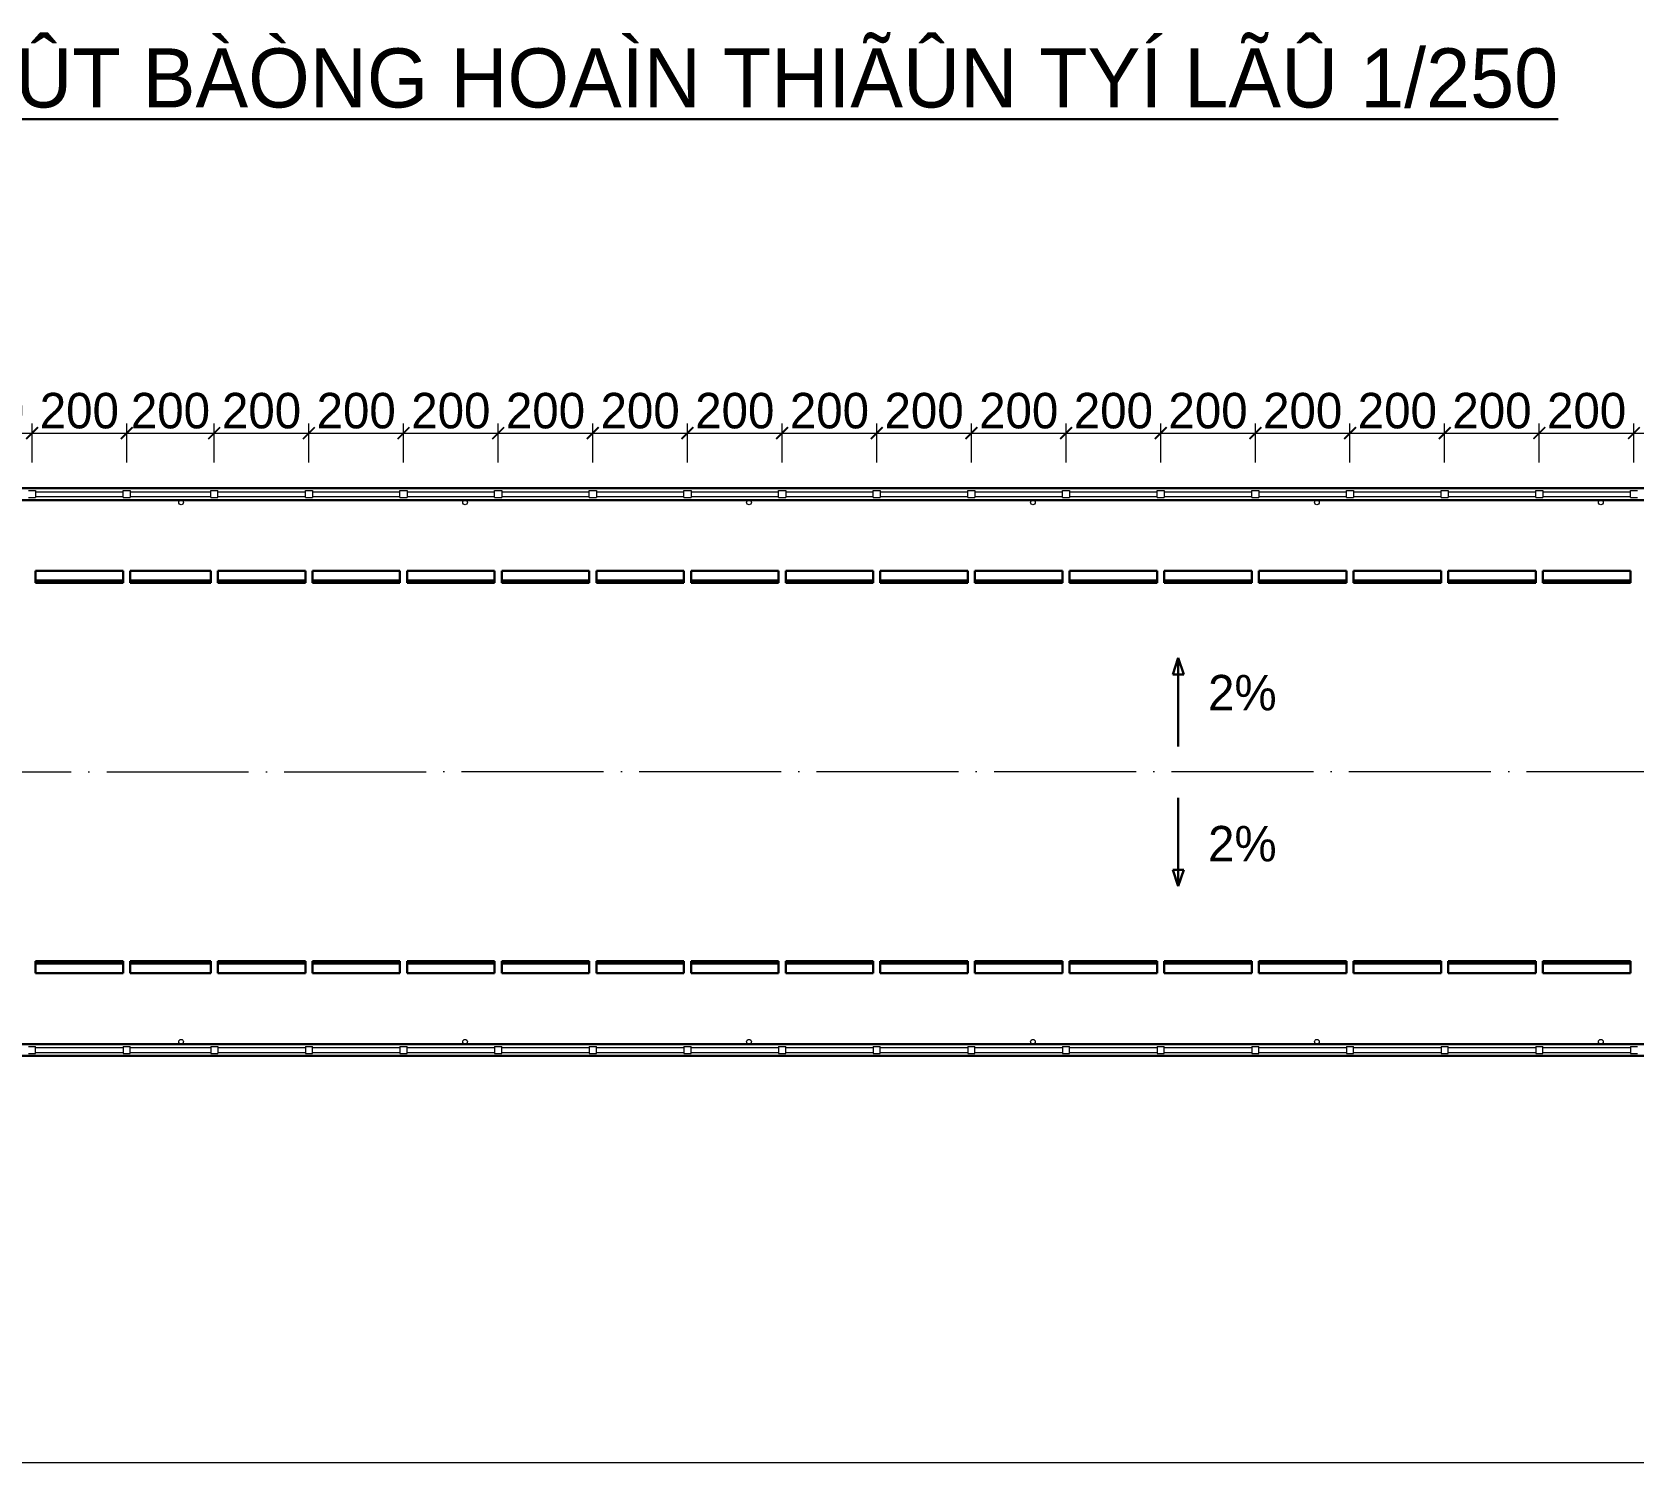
# Model space of a CAD drawing. Header units: millimetres. Extents: x -354608 to 492029, y -885357 to -234285.
# Drawn here: x -230094 to -196244, y -529428 to -498991 of the extents above; entities that cross this region are included whole.
import ezdxf

# ---------------------------------------------------------------- set-up
doc = ezdxf.new("R2010")
doc.units = ezdxf.units.MM
doc.header["$LTSCALE"] = 0.25
doc.header["$MEASUREMENT"] = 0
doc.header["$PDMODE"] = 34
doc.linetypes.add('ACAD_ISO04W100', pattern=[30, 24, -3, 0, -3])
doc.layers.get('0').update_dxf_attribs({"lineweight": 30})
for name, color, linetype, lineweight in [('!coban', 142, 'Continuous', 30), ('2', 253, 'Continuous', 15), ('duong 1', 1, 'Continuous', 30), ('duong 2', 2, 'Continuous', 13), ('duong 3', 3, 'Continuous', 30), ('duongtam', 3, 'ACAD_ISO04W100', 18), ('kichthuoc', 3, 'Continuous', 20)]:
    doc.layers.add(name, color=color, linetype=linetype, lineweight=lineweight)
doc.styles.add('K-THUOC', font='11_3664_VSWICONN.TTF')
doc.styles.get("Standard").update_dxf_attribs({"font": 'VNswitzerlandcondlight.TTF'})
doc.dimstyles.new('CHUAN TL 250', dxfattribs={"dimscale": 250, "dimtxt": 3, "dimasz": 1, "dimexe": 0.8, "dimexo": 0.5, "dimgap": 0.35, "dimtad": 1, "dimdec": 0, "dimlfac": 0.1, "dimzin": 0, "dimdsep": 46, "dimtxsty": 'K-THUOC', "dimblk": 'ARCHTICK', "dimcen": 1, "dimdle": 0.8, "dimclrd": 7, "dimclre": 7, "dimclrt": 256, "dimadec": 0, "dimazin": 0, "dimtfac": 1, "dimtdec": 0, "dimtmove": 0, "dimatfit": 3, "dimfxl": 0, "dimfrac": 2, "dimtolj": 1, "dimtzin": 0, "dimlwd": 15, "dimlwe": 15, "dimarcsym": 0})

# ---------------------------------------------------------------- blocks, each defined once
blk = doc.blocks.new('_ArchTick')
at = {"color": 0, "linetype": 'ByBlock', "const_width": 0.15}
blk.add_lwpolyline([(-0.5, -0.5), (0.5, 0.5)], dxfattribs=at)
blk = doc.blocks.new('*D102')
at = {"layer": '2', "color": 7, "lineweight": 15}
for p, q in [((-232094, -508089), (-232094, -507269)), ((-230094, -508089), (-230094, -507269)), ((-232294, -507469), (-229894, -507469))]:
    blk.add_line(p, q, dxfattribs=at)
at = {"layer": 'Defpoints', "color": 0}
for p in [(-230094, -507469), (-232094, -508214), (-230094, -508214)]:
    blk.add_point(p, dxfattribs=at)
at = {"layer": '2', "color": 7, "lineweight": 15, "xscale": 250, "yscale": 250, "zscale": 250, "rotation": 180}
blk.add_blockref('_ArchTick', (-232094, -507469), dxfattribs=at)
at = {"layer": '2', "color": 7, "lineweight": 15, "xscale": 250, "yscale": 250, "zscale": 250}
blk.add_blockref('_ArchTick', (-230094, -507469), dxfattribs=at)
at = {"layer": '2', "insert": (-231094, -506999), "char_height": 750, "attachment_point": 5, "style": 'K-THUOC'}
blk.add_mtext('\\A1;200', dxfattribs=at)
blk = doc.blocks.new('*D103')
at = {"layer": '2', "color": 7, "lineweight": 15}
for p, q in [((-230094, -508089), (-230094, -507269)), ((-228094, -508089), (-228094, -507269)), ((-230294, -507469), (-227894, -507469))]:
    blk.add_line(p, q, dxfattribs=at)
at = {"layer": 'Defpoints', "color": 0}
for p in [(-228094, -507469), (-230094, -508214), (-228094, -508214)]:
    blk.add_point(p, dxfattribs=at)
at = {"layer": '2', "color": 7, "lineweight": 15, "xscale": 250, "yscale": 250, "zscale": 250, "rotation": 180}
blk.add_blockref('_ArchTick', (-230094, -507469), dxfattribs=at)
at = {"layer": '2', "color": 7, "lineweight": 15, "xscale": 250, "yscale": 250, "zscale": 250}
blk.add_blockref('_ArchTick', (-228094, -507469), dxfattribs=at)
at = {"layer": '2', "insert": (-229094, -506999), "char_height": 750, "attachment_point": 5, "style": 'K-THUOC'}
blk.add_mtext('\\A1;200', dxfattribs=at)
blk = doc.blocks.new('*D104')
at = {"layer": '2', "color": 7, "lineweight": 15}
for p, q in [((-228094, -508089), (-228094, -507269)), ((-226244, -508089), (-226244, -507269)), ((-228294, -507469), (-226044, -507469))]:
    blk.add_line(p, q, dxfattribs=at)
at = {"layer": 'Defpoints', "color": 0}
for p in [(-226244, -507469), (-228094, -508214), (-226244, -508214)]:
    blk.add_point(p, dxfattribs=at)
at = {"layer": '2', "color": 7, "lineweight": 15, "xscale": 250, "yscale": 250, "zscale": 250, "rotation": 180}
blk.add_blockref('_ArchTick', (-228094, -507469), dxfattribs=at)
at = {"layer": '2', "color": 7, "lineweight": 15, "xscale": 250, "yscale": 250, "zscale": 250}
blk.add_blockref('_ArchTick', (-226244, -507469), dxfattribs=at)
at = {"layer": '2', "insert": (-227169, -506999), "char_height": 750, "attachment_point": 5, "style": 'K-THUOC'}
blk.add_mtext('\\A1;200', dxfattribs=at)
blk = doc.blocks.new('*D105')
at = {"layer": '2', "color": 7, "lineweight": 15}
for p, q in [((-226244, -508089), (-226244, -507269)), ((-224244, -508089), (-224244, -507269)), ((-226444, -507469), (-224044, -507469))]:
    blk.add_line(p, q, dxfattribs=at)
at = {"layer": 'Defpoints', "color": 0}
for p in [(-224244, -507469), (-226244, -508214), (-224244, -508214)]:
    blk.add_point(p, dxfattribs=at)
at = {"layer": '2', "color": 7, "lineweight": 15, "xscale": 250, "yscale": 250, "zscale": 250, "rotation": 180}
blk.add_blockref('_ArchTick', (-226244, -507469), dxfattribs=at)
at = {"layer": '2', "color": 7, "lineweight": 15, "xscale": 250, "yscale": 250, "zscale": 250}
blk.add_blockref('_ArchTick', (-224244, -507469), dxfattribs=at)
at = {"layer": '2', "insert": (-225244, -506999), "char_height": 750, "attachment_point": 5, "style": 'K-THUOC'}
blk.add_mtext('\\A1;200', dxfattribs=at)
blk = doc.blocks.new('*D106')
at = {"layer": '2', "color": 7, "lineweight": 15}
for p, q in [((-224244, -508089), (-224244, -507269)), ((-222244, -508089), (-222244, -507269)), ((-224444, -507469), (-222044, -507469))]:
    blk.add_line(p, q, dxfattribs=at)
at = {"layer": 'Defpoints', "color": 0}
for p in [(-222244, -507469), (-224244, -508214), (-222244, -508214)]:
    blk.add_point(p, dxfattribs=at)
at = {"layer": '2', "color": 7, "lineweight": 15, "xscale": 250, "yscale": 250, "zscale": 250, "rotation": 180}
blk.add_blockref('_ArchTick', (-224244, -507469), dxfattribs=at)
at = {"layer": '2', "color": 7, "lineweight": 15, "xscale": 250, "yscale": 250, "zscale": 250}
blk.add_blockref('_ArchTick', (-222244, -507469), dxfattribs=at)
at = {"layer": '2', "insert": (-223244, -506999), "char_height": 750, "attachment_point": 5, "style": 'K-THUOC'}
blk.add_mtext('\\A1;200', dxfattribs=at)
blk = doc.blocks.new('*D107')
at = {"layer": '2', "color": 7, "lineweight": 15}
for p, q in [((-222244, -508089), (-222244, -507269)), ((-220244, -508089), (-220244, -507269)), ((-222444, -507469), (-220044, -507469))]:
    blk.add_line(p, q, dxfattribs=at)
at = {"layer": 'Defpoints', "color": 0}
for p in [(-220244, -507469), (-222244, -508214), (-220244, -508214)]:
    blk.add_point(p, dxfattribs=at)
at = {"layer": '2', "color": 7, "lineweight": 15, "xscale": 250, "yscale": 250, "zscale": 250, "rotation": 180}
blk.add_blockref('_ArchTick', (-222244, -507469), dxfattribs=at)
at = {"layer": '2', "color": 7, "lineweight": 15, "xscale": 250, "yscale": 250, "zscale": 250}
blk.add_blockref('_ArchTick', (-220244, -507469), dxfattribs=at)
at = {"layer": '2', "insert": (-221244, -506999), "char_height": 750, "attachment_point": 5, "style": 'K-THUOC'}
blk.add_mtext('\\A1;200', dxfattribs=at)
blk = doc.blocks.new('*D108')
at = {"layer": '2', "color": 7, "lineweight": 15}
for p, q in [((-220244, -508089), (-220244, -507269)), ((-218244, -508089), (-218244, -507269)), ((-220444, -507469), (-218044, -507469))]:
    blk.add_line(p, q, dxfattribs=at)
at = {"layer": 'Defpoints', "color": 0}
for p in [(-218244, -507469), (-220244, -508214), (-218244, -508214)]:
    blk.add_point(p, dxfattribs=at)
at = {"layer": '2', "color": 7, "lineweight": 15, "xscale": 250, "yscale": 250, "zscale": 250, "rotation": 180}
blk.add_blockref('_ArchTick', (-220244, -507469), dxfattribs=at)
at = {"layer": '2', "color": 7, "lineweight": 15, "xscale": 250, "yscale": 250, "zscale": 250}
blk.add_blockref('_ArchTick', (-218244, -507469), dxfattribs=at)
at = {"layer": '2', "insert": (-219244, -506999), "char_height": 750, "attachment_point": 5, "style": 'K-THUOC'}
blk.add_mtext('\\A1;200', dxfattribs=at)
blk = doc.blocks.new('*D109')
at = {"layer": '2', "color": 7, "lineweight": 15}
for p, q in [((-218244, -508089), (-218244, -507269)), ((-216244, -508089), (-216244, -507269)), ((-218444, -507469), (-216044, -507469))]:
    blk.add_line(p, q, dxfattribs=at)
at = {"layer": 'Defpoints', "color": 0}
for p in [(-216244, -507469), (-218244, -508214), (-216244, -508214)]:
    blk.add_point(p, dxfattribs=at)
at = {"layer": '2', "color": 7, "lineweight": 15, "xscale": 250, "yscale": 250, "zscale": 250, "rotation": 180}
blk.add_blockref('_ArchTick', (-218244, -507469), dxfattribs=at)
at = {"layer": '2', "color": 7, "lineweight": 15, "xscale": 250, "yscale": 250, "zscale": 250}
blk.add_blockref('_ArchTick', (-216244, -507469), dxfattribs=at)
at = {"layer": '2', "insert": (-217244, -506999), "char_height": 750, "attachment_point": 5, "style": 'K-THUOC'}
blk.add_mtext('\\A1;200', dxfattribs=at)
blk = doc.blocks.new('*D110')
at = {"layer": '2', "color": 7, "lineweight": 15}
for p, q in [((-216244, -508089), (-216244, -507269)), ((-214244, -508089), (-214244, -507269)), ((-216444, -507469), (-214044, -507469))]:
    blk.add_line(p, q, dxfattribs=at)
at = {"layer": 'Defpoints', "color": 0}
for p in [(-214244, -507469), (-216244, -508214), (-214244, -508214)]:
    blk.add_point(p, dxfattribs=at)
at = {"layer": '2', "color": 7, "lineweight": 15, "xscale": 250, "yscale": 250, "zscale": 250, "rotation": 180}
blk.add_blockref('_ArchTick', (-216244, -507469), dxfattribs=at)
at = {"layer": '2', "color": 7, "lineweight": 15, "xscale": 250, "yscale": 250, "zscale": 250}
blk.add_blockref('_ArchTick', (-214244, -507469), dxfattribs=at)
at = {"layer": '2', "insert": (-215244, -506999), "char_height": 750, "attachment_point": 5, "style": 'K-THUOC'}
blk.add_mtext('\\A1;200', dxfattribs=at)
blk = doc.blocks.new('*D111')
at = {"layer": '2', "color": 7, "lineweight": 15}
for p, q in [((-214244, -508089), (-214244, -507269)), ((-212244, -508089), (-212244, -507269)), ((-214444, -507469), (-212044, -507469))]:
    blk.add_line(p, q, dxfattribs=at)
at = {"layer": 'Defpoints', "color": 0}
for p in [(-212244, -507469), (-214244, -508214), (-212244, -508214)]:
    blk.add_point(p, dxfattribs=at)
at = {"layer": '2', "color": 7, "lineweight": 15, "xscale": 250, "yscale": 250, "zscale": 250, "rotation": 180}
blk.add_blockref('_ArchTick', (-214244, -507469), dxfattribs=at)
at = {"layer": '2', "color": 7, "lineweight": 15, "xscale": 250, "yscale": 250, "zscale": 250}
blk.add_blockref('_ArchTick', (-212244, -507469), dxfattribs=at)
at = {"layer": '2', "insert": (-213244, -506999), "char_height": 750, "attachment_point": 5, "style": 'K-THUOC'}
blk.add_mtext('\\A1;200', dxfattribs=at)
blk = doc.blocks.new('*D112')
at = {"layer": '2', "color": 7, "lineweight": 15}
for p, q in [((-212244, -508089), (-212244, -507269)), ((-210244, -508089), (-210244, -507269)), ((-212444, -507469), (-210044, -507469))]:
    blk.add_line(p, q, dxfattribs=at)
at = {"layer": 'Defpoints', "color": 0}
for p in [(-210244, -507469), (-212244, -508214), (-210244, -508214)]:
    blk.add_point(p, dxfattribs=at)
at = {"layer": '2', "color": 7, "lineweight": 15, "xscale": 250, "yscale": 250, "zscale": 250, "rotation": 180}
blk.add_blockref('_ArchTick', (-212244, -507469), dxfattribs=at)
at = {"layer": '2', "color": 7, "lineweight": 15, "xscale": 250, "yscale": 250, "zscale": 250}
blk.add_blockref('_ArchTick', (-210244, -507469), dxfattribs=at)
at = {"layer": '2', "insert": (-211244, -506999), "char_height": 750, "attachment_point": 5, "style": 'K-THUOC'}
blk.add_mtext('\\A1;200', dxfattribs=at)
blk = doc.blocks.new('*D113')
at = {"layer": '2', "color": 7, "lineweight": 15}
for p, q in [((-210244, -508089), (-210244, -507269)), ((-208244, -508089), (-208244, -507269)), ((-210444, -507469), (-208044, -507469))]:
    blk.add_line(p, q, dxfattribs=at)
at = {"layer": 'Defpoints', "color": 0}
for p in [(-208244, -507469), (-210244, -508214), (-208244, -508214)]:
    blk.add_point(p, dxfattribs=at)
at = {"layer": '2', "color": 7, "lineweight": 15, "xscale": 250, "yscale": 250, "zscale": 250, "rotation": 180}
blk.add_blockref('_ArchTick', (-210244, -507469), dxfattribs=at)
at = {"layer": '2', "color": 7, "lineweight": 15, "xscale": 250, "yscale": 250, "zscale": 250}
blk.add_blockref('_ArchTick', (-208244, -507469), dxfattribs=at)
at = {"layer": '2', "insert": (-209244, -506999), "char_height": 750, "attachment_point": 5, "style": 'K-THUOC'}
blk.add_mtext('\\A1;200', dxfattribs=at)
blk = doc.blocks.new('*D114')
at = {"layer": '2', "color": 7, "lineweight": 15}
for p, q in [((-208244, -508089), (-208244, -507269)), ((-206244, -508089), (-206244, -507269)), ((-208444, -507469), (-206044, -507469))]:
    blk.add_line(p, q, dxfattribs=at)
at = {"layer": 'Defpoints', "color": 0}
for p in [(-206244, -507469), (-208244, -508214), (-206244, -508214)]:
    blk.add_point(p, dxfattribs=at)
at = {"layer": '2', "color": 7, "lineweight": 15, "xscale": 250, "yscale": 250, "zscale": 250, "rotation": 180}
blk.add_blockref('_ArchTick', (-208244, -507469), dxfattribs=at)
at = {"layer": '2', "color": 7, "lineweight": 15, "xscale": 250, "yscale": 250, "zscale": 250}
blk.add_blockref('_ArchTick', (-206244, -507469), dxfattribs=at)
at = {"layer": '2', "insert": (-207244, -506999), "char_height": 750, "attachment_point": 5, "style": 'K-THUOC'}
blk.add_mtext('\\A1;200', dxfattribs=at)
blk = doc.blocks.new('*D115')
at = {"layer": '2', "color": 7, "lineweight": 15}
for p, q in [((-206244, -508089), (-206244, -507269)), ((-204244, -508089), (-204244, -507269)), ((-206444, -507469), (-204044, -507469))]:
    blk.add_line(p, q, dxfattribs=at)
at = {"layer": 'Defpoints', "color": 0}
for p in [(-204244, -507469), (-206244, -508214), (-204244, -508214)]:
    blk.add_point(p, dxfattribs=at)
at = {"layer": '2', "color": 7, "lineweight": 15, "xscale": 250, "yscale": 250, "zscale": 250, "rotation": 180}
blk.add_blockref('_ArchTick', (-206244, -507469), dxfattribs=at)
at = {"layer": '2', "color": 7, "lineweight": 15, "xscale": 250, "yscale": 250, "zscale": 250}
blk.add_blockref('_ArchTick', (-204244, -507469), dxfattribs=at)
at = {"layer": '2', "insert": (-205244, -506999), "char_height": 750, "attachment_point": 5, "style": 'K-THUOC'}
blk.add_mtext('\\A1;200', dxfattribs=at)
blk = doc.blocks.new('*D116')
at = {"layer": '2', "color": 7, "lineweight": 15}
for p, q in [((-204244, -508089), (-204244, -507269)), ((-202244, -508089), (-202244, -507269)), ((-204444, -507469), (-202044, -507469))]:
    blk.add_line(p, q, dxfattribs=at)
at = {"layer": 'Defpoints', "color": 0}
for p in [(-202244, -507469), (-204244, -508214), (-202244, -508214)]:
    blk.add_point(p, dxfattribs=at)
at = {"layer": '2', "color": 7, "lineweight": 15, "xscale": 250, "yscale": 250, "zscale": 250, "rotation": 180}
blk.add_blockref('_ArchTick', (-204244, -507469), dxfattribs=at)
at = {"layer": '2', "color": 7, "lineweight": 15, "xscale": 250, "yscale": 250, "zscale": 250}
blk.add_blockref('_ArchTick', (-202244, -507469), dxfattribs=at)
at = {"layer": '2', "insert": (-203244, -506999), "char_height": 750, "attachment_point": 5, "style": 'K-THUOC'}
blk.add_mtext('\\A1;200', dxfattribs=at)
blk = doc.blocks.new('*D117')
at = {"layer": '2', "color": 7, "lineweight": 15}
for p, q in [((-202244, -508089), (-202244, -507269)), ((-200244, -508089), (-200244, -507269)), ((-202444, -507469), (-200044, -507469))]:
    blk.add_line(p, q, dxfattribs=at)
at = {"layer": 'Defpoints', "color": 0}
for p in [(-200244, -507469), (-202244, -508214), (-200244, -508214)]:
    blk.add_point(p, dxfattribs=at)
at = {"layer": '2', "color": 7, "lineweight": 15, "xscale": 250, "yscale": 250, "zscale": 250, "rotation": 180}
blk.add_blockref('_ArchTick', (-202244, -507469), dxfattribs=at)
at = {"layer": '2', "color": 7, "lineweight": 15, "xscale": 250, "yscale": 250, "zscale": 250}
blk.add_blockref('_ArchTick', (-200244, -507469), dxfattribs=at)
at = {"layer": '2', "insert": (-201244, -506999), "char_height": 750, "attachment_point": 5, "style": 'K-THUOC'}
blk.add_mtext('\\A1;200', dxfattribs=at)
blk = doc.blocks.new('*D118')
at = {"layer": '2', "color": 7, "lineweight": 15}
for p, q in [((-200244, -508089), (-200244, -507269)), ((-198244, -508089), (-198244, -507269)), ((-200444, -507469), (-198044, -507469))]:
    blk.add_line(p, q, dxfattribs=at)
at = {"layer": 'Defpoints', "color": 0}
for p in [(-198244, -507469), (-200244, -508214), (-198244, -508214)]:
    blk.add_point(p, dxfattribs=at)
at = {"layer": '2', "color": 7, "lineweight": 15, "xscale": 250, "yscale": 250, "zscale": 250, "rotation": 180}
blk.add_blockref('_ArchTick', (-200244, -507469), dxfattribs=at)
at = {"layer": '2', "color": 7, "lineweight": 15, "xscale": 250, "yscale": 250, "zscale": 250}
blk.add_blockref('_ArchTick', (-198244, -507469), dxfattribs=at)
at = {"layer": '2', "insert": (-199244, -506999), "char_height": 750, "attachment_point": 5, "style": 'K-THUOC'}
blk.add_mtext('\\A1;200', dxfattribs=at)
blk = doc.blocks.new('*D119')
at = {"layer": '2', "color": 7, "lineweight": 15}
for p, q in [((-198244, -508089), (-198244, -507269)), ((-196244, -508089), (-196244, -507269)), ((-198444, -507469), (-196044, -507469))]:
    blk.add_line(p, q, dxfattribs=at)
at = {"layer": 'Defpoints', "color": 0}
for p in [(-196244, -507469), (-198244, -508214), (-196244, -508214)]:
    blk.add_point(p, dxfattribs=at)
at = {"layer": '2', "color": 7, "lineweight": 15, "xscale": 250, "yscale": 250, "zscale": 250, "rotation": 180}
blk.add_blockref('_ArchTick', (-198244, -507469), dxfattribs=at)
at = {"layer": '2', "color": 7, "lineweight": 15, "xscale": 250, "yscale": 250, "zscale": 250}
blk.add_blockref('_ArchTick', (-196244, -507469), dxfattribs=at)
at = {"layer": '2', "insert": (-197244, -506999), "char_height": 750, "attachment_point": 5, "style": 'K-THUOC'}
blk.add_mtext('\\A1;200', dxfattribs=at)
blk = doc.blocks.new('*D120')
at = {"layer": '2', "color": 7, "lineweight": 15}
for p, q in [((-196244, -508089), (-196244, -507269)), ((-194244, -508089), (-194244, -507269)), ((-196444, -507469), (-194044, -507469))]:
    blk.add_line(p, q, dxfattribs=at)
at = {"layer": 'Defpoints', "color": 0}
for p in [(-194244, -507469), (-196244, -508214), (-194244, -508214)]:
    blk.add_point(p, dxfattribs=at)
at = {"layer": '2', "color": 7, "lineweight": 15, "xscale": 250, "yscale": 250, "zscale": 250, "rotation": 180}
blk.add_blockref('_ArchTick', (-196244, -507469), dxfattribs=at)
at = {"layer": '2', "color": 7, "lineweight": 15, "xscale": 250, "yscale": 250, "zscale": 250}
blk.add_blockref('_ArchTick', (-194244, -507469), dxfattribs=at)
at = {"layer": '2', "insert": (-195244, -506999), "char_height": 750, "attachment_point": 5, "style": 'K-THUOC'}
blk.add_mtext('\\A1;200', dxfattribs=at)
blk = doc.blocks.new('*D163')
at = {"layer": '2', "color": 7, "lineweight": 15}
for p, q in [((-282719, -526995), (-282719, -529428)), ((-182019, -526995), (-182019, -529428)), ((-282919, -529228), (-181819, -529228))]:
    blk.add_line(p, q, dxfattribs=at)
at = {"layer": 'Defpoints', "color": 0}
for p in [(-282719, -526870), (-182019, -526870), (-182019, -529228)]:
    blk.add_point(p, dxfattribs=at)
at = {"layer": '2', "color": 7, "lineweight": 15, "xscale": 250, "yscale": 250, "zscale": 250, "rotation": 180}
blk.add_blockref('_ArchTick', (-282719, -529228), dxfattribs=at)
at = {"layer": '2', "color": 7, "lineweight": 15, "xscale": 250, "yscale": 250, "zscale": 250}
blk.add_blockref('_ArchTick', (-182019, -529228), dxfattribs=at)
at = {"layer": '2', "insert": (-232369, -528758), "char_height": 750, "attachment_point": 5, "style": 'K-THUOC'}
blk.add_mtext('\\A1;10055', dxfattribs=at)

msp = doc.modelspace()

# ---------------------------------------------------------------- linework, layer by layer
at = {"layer": '!coban'}
for p, q in [((-205871.6, -512218.1), (-205985.1, -512569.8)), ((-205871.6, -514090.4), (-205871.6, -512218.1)), ((-205871.6, -512218.1), (-205758, -512569.8)), ((-205985.1, -512569.8), (-205758, -512569.8)), ((-205871.6, -515176.5), (-205871.6, -517048.8)), ((-205871.6, -517048.8), (-205985.1, -516697.1)), ((-205985.1, -516697.1), (-205758, -516697.1)), ((-205871.6, -517048.8), (-205758, -516697.1))]:
    msp.add_line(p, q, dxfattribs=at)
at = {"layer": '2', "lineweight": 5}
for p, q in [((-230168.6, -508683.5), (-230018.6, -508683.5)), ((-230018.6, -508683.5), (-230018.6, -508833.5)), ((-230018.6, -508708.5), (-228168.6, -508708.5)), ((-228168.6, -508683.5), (-228018.6, -508683.5)), ((-228168.6, -508833.5), (-228168.6, -508683.5)), ((-228018.6, -508683.5), (-228018.6, -508833.5)), ((-228018.6, -508708.5), (-226318.6, -508708.5)), ((-226318.6, -508683.5), (-226168.6, -508683.5)), ((-226318.6, -508833.5), (-226318.6, -508683.5)), ((-226168.6, -508833.5), (-226168.6, -508683.5)), ((-226168.6, -508708.5), (-224318.6, -508708.5)), ((-224318.6, -508683.5), (-224168.6, -508683.5)), ((-224318.6, -508833.5), (-224318.6, -508683.5)), ((-224168.6, -508683.5), (-224168.6, -508833.5)), ((-224168.6, -508708.5), (-222318.6, -508708.5)), ((-222318.6, -508683.5), (-222168.6, -508683.5)), ((-222318.6, -508833.5), (-222318.6, -508683.5)), ((-222168.6, -508683.5), (-222168.6, -508833.5)), ((-222168.6, -508708.5), (-220318.6, -508708.5)), ((-220318.6, -508683.5), (-220168.6, -508683.5)), ((-220318.6, -508833.5), (-220318.6, -508683.5)), ((-220168.6, -508683.5), (-220168.6, -508833.5)), ((-220168.6, -508708.5), (-218318.6, -508708.5)), ((-218318.6, -508683.5), (-218168.6, -508683.5)), ((-218318.6, -508833.5), (-218318.6, -508683.5)), ((-218168.6, -508683.5), (-218168.6, -508833.5)), ((-218168.6, -508708.5), (-216318.6, -508708.5)), ((-216318.6, -508683.5), (-216168.6, -508683.5)), ((-216318.6, -508833.5), (-216318.6, -508683.5)), ((-216168.6, -508683.5), (-216168.6, -508833.5)), ((-216168.6, -508708.5), (-214318.6, -508708.5)), ((-214318.6, -508683.5), (-214168.6, -508683.5)), ((-214318.6, -508833.5), (-214318.6, -508683.5)), ((-214168.6, -508683.5), (-214168.6, -508833.5)), ((-214168.6, -508708.5), (-212318.6, -508708.5)), ((-212318.6, -508683.5), (-212168.6, -508683.5)), ((-212318.6, -508833.5), (-212318.6, -508683.5)), ((-212168.6, -508683.5), (-212168.6, -508833.5)), ((-212168.6, -508708.5), (-210318.6, -508708.5)), ((-210318.6, -508683.5), (-210168.6, -508683.5)), ((-210318.6, -508833.5), (-210318.6, -508683.5)), ((-210168.6, -508683.5), (-210168.6, -508833.5)), ((-210168.6, -508708.5), (-208318.6, -508708.5)), ((-208318.6, -508683.5), (-208168.6, -508683.5)), ((-208318.6, -508833.5), (-208318.6, -508683.5)), ((-208168.6, -508683.5), (-208168.6, -508833.5)), ((-208168.6, -508708.5), (-206318.6, -508708.5)), ((-206318.6, -508683.5), (-206168.6, -508683.5)), ((-206318.6, -508833.5), (-206318.6, -508683.5)), ((-206168.6, -508683.5), (-206168.6, -508833.5)), ((-206168.6, -508708.5), (-204318.6, -508708.5)), ((-204318.6, -508683.5), (-204168.6, -508683.5)), ((-204318.6, -508833.5), (-204318.6, -508683.5)), ((-204168.6, -508683.5), (-204168.6, -508833.5)), ((-204168.6, -508708.5), (-202318.6, -508708.5)), ((-202318.6, -508683.5), (-202168.6, -508683.5)), ((-202318.6, -508833.5), (-202318.6, -508683.5)), ((-202168.6, -508683.5), (-202168.6, -508833.5)), ((-202168.6, -508708.5), (-200318.6, -508708.5)), ((-200318.6, -508683.5), (-200168.6, -508683.5)), ((-200318.6, -508833.5), (-200318.6, -508683.5)), ((-200168.6, -508683.5), (-200168.6, -508833.5)), ((-200168.6, -508708.5), (-198318.6, -508708.5)), ((-198318.6, -508683.5), (-198168.6, -508683.5)), ((-198318.6, -508833.5), (-198318.6, -508683.5)), ((-198168.6, -508683.5), (-198168.6, -508833.5)), ((-198168.6, -508708.5), (-196318.6, -508708.5)), ((-196318.6, -508683.5), (-196168.6, -508683.5)), ((-196318.6, -508833.5), (-196318.6, -508683.5)), ((-230168.6, -508833.5), (-230018.6, -508833.5)), ((-230018.6, -508808.5), (-228168.6, -508808.5)), ((-228168.6, -508833.5), (-228018.6, -508833.5)), ((-228018.6, -508808.5), (-226318.6, -508808.5)), ((-226318.6, -508833.5), (-226168.6, -508833.5)), ((-226168.6, -508808.5), (-224318.6, -508808.5)), ((-224318.6, -508833.5), (-224168.6, -508833.5)), ((-224168.6, -508808.5), (-222318.6, -508808.5)), ((-222318.6, -508833.5), (-222168.6, -508833.5)), ((-222168.6, -508808.5), (-220318.6, -508808.5)), ((-220318.6, -508833.5), (-220168.6, -508833.5)), ((-220168.6, -508808.5), (-218318.6, -508808.5)), ((-218318.6, -508833.5), (-218168.6, -508833.5)), ((-218168.6, -508808.5), (-216318.6, -508808.5)), ((-216318.6, -508833.5), (-216168.6, -508833.5)), ((-216168.6, -508808.5), (-214318.6, -508808.5)), ((-214318.6, -508833.5), (-214168.6, -508833.5)), ((-214168.6, -508808.5), (-212318.6, -508808.5)), ((-212318.6, -508833.5), (-212168.6, -508833.5)), ((-212168.6, -508808.5), (-210318.6, -508808.5)), ((-210318.6, -508833.5), (-210168.6, -508833.5)), ((-210168.6, -508808.5), (-208318.6, -508808.5)), ((-208318.6, -508833.5), (-208168.6, -508833.5)), ((-208168.6, -508808.5), (-206318.6, -508808.5)), ((-206318.6, -508833.5), (-206168.6, -508833.5)), ((-206168.6, -508808.5), (-204318.6, -508808.5)), ((-204318.6, -508833.5), (-204168.6, -508833.5)), ((-204168.6, -508808.5), (-202318.6, -508808.5)), ((-202318.6, -508833.5), (-202168.6, -508833.5)), ((-202168.6, -508808.5), (-200318.6, -508808.5)), ((-200318.6, -508833.5), (-200168.6, -508833.5)), ((-200168.6, -508808.5), (-198318.6, -508808.5)), ((-198318.6, -508833.5), (-198168.6, -508833.5)), ((-198168.6, -508808.5), (-196318.6, -508808.5)), ((-196318.6, -508833.5), (-196168.6, -508833.5)), ((-230168.6, -520433.5), (-230018.6, -520433.5)), ((-230168.6, -520583.5), (-230018.6, -520583.5)), ((-230018.6, -520583.5), (-230018.6, -520433.5)), ((-230018.6, -520458.5), (-228168.6, -520458.5)), ((-230018.6, -520558.5), (-228168.6, -520558.5)), ((-228168.6, -520433.5), (-228168.6, -520583.5)), ((-228168.6, -520433.5), (-228018.6, -520433.5)), ((-228168.6, -520583.5), (-228018.6, -520583.5)), ((-228018.6, -520583.5), (-228018.6, -520433.5)), ((-228018.6, -520458.5), (-226318.6, -520458.5)), ((-228018.6, -520558.5), (-226318.6, -520558.5)), ((-226318.6, -520433.5), (-226318.6, -520583.5)), ((-226318.6, -520433.5), (-226168.6, -520433.5)), ((-226318.6, -520583.5), (-226168.6, -520583.5)), ((-226168.6, -520433.5), (-226168.6, -520583.5)), ((-226168.6, -520458.5), (-224318.6, -520458.5)), ((-226168.6, -520558.5), (-224318.6, -520558.5)), ((-224318.6, -520433.5), (-224318.6, -520583.5)), ((-224318.6, -520433.5), (-224168.6, -520433.5)), ((-224318.6, -520583.5), (-224168.6, -520583.5)), ((-224168.6, -520583.5), (-224168.6, -520433.5)), ((-224168.6, -520458.5), (-222318.6, -520458.5)), ((-224168.6, -520558.5), (-222318.6, -520558.5)), ((-222318.6, -520433.5), (-222318.6, -520583.5)), ((-222318.6, -520433.5), (-222168.6, -520433.5)), ((-222318.6, -520583.5), (-222168.6, -520583.5)), ((-222168.6, -520583.5), (-222168.6, -520433.5)), ((-222168.6, -520458.5), (-220318.6, -520458.5)), ((-222168.6, -520558.5), (-220318.6, -520558.5)), ((-220318.6, -520433.5), (-220318.6, -520583.5)), ((-220318.6, -520433.5), (-220168.6, -520433.5)), ((-220318.6, -520583.5), (-220168.6, -520583.5)), ((-220168.6, -520583.5), (-220168.6, -520433.5)), ((-220168.6, -520458.5), (-218318.6, -520458.5)), ((-220168.6, -520558.5), (-218318.6, -520558.5)), ((-218318.6, -520433.5), (-218318.6, -520583.5)), ((-218318.6, -520433.5), (-218168.6, -520433.5)), ((-218318.6, -520583.5), (-218168.6, -520583.5)), ((-218168.6, -520583.5), (-218168.6, -520433.5)), ((-218168.6, -520458.5), (-216318.6, -520458.5)), ((-218168.6, -520558.5), (-216318.6, -520558.5)), ((-216318.6, -520433.5), (-216318.6, -520583.5)), ((-216318.6, -520433.5), (-216168.6, -520433.5)), ((-216318.6, -520583.5), (-216168.6, -520583.5)), ((-216168.6, -520583.5), (-216168.6, -520433.5)), ((-216168.6, -520458.5), (-214318.6, -520458.5)), ((-216168.6, -520558.5), (-214318.6, -520558.5)), ((-214318.6, -520433.5), (-214318.6, -520583.5)), ((-214318.6, -520433.5), (-214168.6, -520433.5)), ((-214318.6, -520583.5), (-214168.6, -520583.5)), ((-214168.6, -520583.5), (-214168.6, -520433.5)), ((-214168.6, -520458.5), (-212318.6, -520458.5)), ((-214168.6, -520558.5), (-212318.6, -520558.5)), ((-212318.6, -520433.5), (-212318.6, -520583.5)), ((-212318.6, -520433.5), (-212168.6, -520433.5)), ((-212318.6, -520583.5), (-212168.6, -520583.5)), ((-212168.6, -520583.5), (-212168.6, -520433.5)), ((-212168.6, -520458.5), (-210318.6, -520458.5)), ((-212168.6, -520558.5), (-210318.6, -520558.5)), ((-210318.6, -520433.5), (-210318.6, -520583.5)), ((-210318.6, -520433.5), (-210168.6, -520433.5)), ((-210318.6, -520583.5), (-210168.6, -520583.5)), ((-210168.6, -520583.5), (-210168.6, -520433.5)), ((-210168.6, -520458.5), (-208318.6, -520458.5)), ((-210168.6, -520558.5), (-208318.6, -520558.5)), ((-208318.6, -520433.5), (-208318.6, -520583.5)), ((-208318.6, -520433.5), (-208168.6, -520433.5)), ((-208318.6, -520583.5), (-208168.6, -520583.5)), ((-208168.6, -520583.5), (-208168.6, -520433.5)), ((-208168.6, -520458.5), (-206318.6, -520458.5)), ((-208168.6, -520558.5), (-206318.6, -520558.5)), ((-206318.6, -520433.5), (-206318.6, -520583.5)), ((-206318.6, -520433.5), (-206168.6, -520433.5)), ((-206318.6, -520583.5), (-206168.6, -520583.5)), ((-206168.6, -520583.5), (-206168.6, -520433.5)), ((-206168.6, -520458.5), (-204318.6, -520458.5)), ((-206168.6, -520558.5), (-204318.6, -520558.5)), ((-204318.6, -520433.5), (-204318.6, -520583.5)), ((-204318.6, -520433.5), (-204168.6, -520433.5)), ((-204318.6, -520583.5), (-204168.6, -520583.5)), ((-204168.6, -520583.5), (-204168.6, -520433.5)), ((-204168.6, -520458.5), (-202318.6, -520458.5)), ((-204168.6, -520558.5), (-202318.6, -520558.5)), ((-202318.6, -520433.5), (-202318.6, -520583.5)), ((-202318.6, -520433.5), (-202168.6, -520433.5)), ((-202318.6, -520583.5), (-202168.6, -520583.5)), ((-202168.6, -520583.5), (-202168.6, -520433.5)), ((-202168.6, -520458.5), (-200318.6, -520458.5)), ((-202168.6, -520558.5), (-200318.6, -520558.5)), ((-200318.6, -520433.5), (-200318.6, -520583.5)), ((-200318.6, -520433.5), (-200168.6, -520433.5)), ((-200318.6, -520583.5), (-200168.6, -520583.5)), ((-200168.6, -520583.5), (-200168.6, -520433.5)), ((-200168.6, -520458.5), (-198318.6, -520458.5)), ((-200168.6, -520558.5), (-198318.6, -520558.5)), ((-198318.6, -520433.5), (-198318.6, -520583.5)), ((-198318.6, -520433.5), (-198168.6, -520433.5)), ((-198318.6, -520583.5), (-198168.6, -520583.5)), ((-198168.6, -520583.5), (-198168.6, -520433.5)), ((-198168.6, -520458.5), (-196318.6, -520458.5)), ((-198168.6, -520558.5), (-196318.6, -520558.5)), ((-196318.6, -520433.5), (-196318.6, -520583.5)), ((-196318.6, -520433.5), (-196168.6, -520433.5)), ((-196318.6, -520583.5), (-196168.6, -520583.5))]:
    msp.add_line(p, q, dxfattribs=at)
at = {"layer": 'duong 1'}
for p, q in [((-287355.3, -508633.5), (-182023.4, -508633.5)), ((-282668.6, -508883.5), (-182018.6, -508883.5)), ((-230018.6, -510383.5), (-228168.6, -510383.5)), ((-230018.6, -510383.5), (-230018.6, -510633.5)), ((-228168.6, -510383.5), (-228168.6, -510633.5)), ((-228018.6, -510383.5), (-226318.6, -510383.5)), ((-228018.6, -510383.5), (-228018.6, -510633.5)), ((-226318.6, -510383.5), (-226318.6, -510633.5)), ((-226168.6, -510383.5), (-224318.6, -510383.5)), ((-226168.6, -510383.5), (-226168.6, -510633.5)), ((-224318.6, -510383.5), (-224318.6, -510633.5)), ((-224168.6, -510383.5), (-222318.6, -510383.5)), ((-224168.6, -510383.5), (-224168.6, -510633.5)), ((-222318.6, -510633.5), (-222318.6, -510383.5)), ((-222168.6, -510383.5), (-220318.6, -510383.5)), ((-222168.6, -510383.5), (-222168.6, -510633.5)), ((-220318.6, -510383.5), (-220318.6, -510633.5)), ((-220168.6, -510383.5), (-218318.6, -510383.5)), ((-220168.6, -510383.5), (-220168.6, -510633.5)), ((-218318.6, -510383.5), (-218318.6, -510633.5)), ((-218168.6, -510383.5), (-216318.6, -510383.5)), ((-218168.6, -510383.5), (-218168.6, -510633.5)), ((-216318.6, -510383.5), (-216318.6, -510633.5)), ((-216168.6, -510383.5), (-214318.6, -510383.5)), ((-216168.6, -510383.5), (-216168.6, -510633.5)), ((-214318.6, -510383.5), (-214318.6, -510633.5)), ((-214168.6, -510383.5), (-212318.6, -510383.5)), ((-214168.6, -510383.5), (-214168.6, -510633.5)), ((-212318.6, -510383.5), (-212318.6, -510633.5)), ((-212168.6, -510383.5), (-210318.6, -510383.5)), ((-212168.6, -510383.5), (-212168.6, -510633.5)), ((-210318.6, -510383.5), (-210318.6, -510633.5)), ((-210168.6, -510383.5), (-208318.6, -510383.5)), ((-210168.6, -510383.5), (-210168.6, -510633.5)), ((-208318.6, -510383.5), (-208318.6, -510633.5)), ((-208168.6, -510383.5), (-206318.6, -510383.5)), ((-208168.6, -510383.5), (-208168.6, -510633.5)), ((-206318.6, -510383.5), (-206318.6, -510633.5)), ((-206168.6, -510383.5), (-204318.6, -510383.5)), ((-206168.6, -510383.5), (-206168.6, -510633.5)), ((-204318.6, -510383.5), (-204318.6, -510633.5)), ((-204168.6, -510383.5), (-202318.6, -510383.5)), ((-204168.6, -510383.5), (-204168.6, -510633.5)), ((-202318.6, -510383.5), (-202318.6, -510633.5)), ((-202168.6, -510383.5), (-200318.6, -510383.5)), ((-202168.6, -510383.5), (-202168.6, -510633.5)), ((-200318.6, -510383.5), (-200318.6, -510633.5)), ((-200168.6, -510383.5), (-198318.6, -510383.5)), ((-200168.6, -510383.5), (-200168.6, -510633.5)), ((-198318.6, -510383.5), (-198318.6, -510633.5)), ((-198168.6, -510383.5), (-196318.6, -510383.5)), ((-198168.6, -510383.5), (-198168.6, -510633.5)), ((-196318.6, -510383.5), (-196318.6, -510633.5)), ((-230018.6, -510583.5), (-228168.6, -510583.5)), ((-230018.6, -510633.5), (-228168.6, -510633.5)), ((-228018.6, -510583.5), (-226318.6, -510583.5)), ((-228018.6, -510633.5), (-226318.6, -510633.5)), ((-226168.6, -510583.5), (-224318.6, -510583.5)), ((-226168.6, -510633.5), (-224318.6, -510633.5)), ((-224168.6, -510583.5), (-222318.6, -510583.5)), ((-224168.6, -510633.5), (-222318.6, -510633.5)), ((-222168.6, -510583.5), (-220318.6, -510583.5)), ((-222168.6, -510633.5), (-220318.6, -510633.5)), ((-220168.6, -510583.5), (-218318.6, -510583.5)), ((-220168.6, -510633.5), (-218318.6, -510633.5)), ((-218168.6, -510583.5), (-216318.6, -510583.5)), ((-218168.6, -510633.5), (-216318.6, -510633.5)), ((-216168.6, -510583.5), (-214318.6, -510583.5)), ((-216168.6, -510633.5), (-214318.6, -510633.5)), ((-214168.6, -510583.5), (-212318.6, -510583.5)), ((-214168.6, -510633.5), (-212318.6, -510633.5)), ((-212168.6, -510583.5), (-210318.6, -510583.5)), ((-212168.6, -510633.5), (-210318.6, -510633.5)), ((-210168.6, -510583.5), (-208318.6, -510583.5)), ((-210168.6, -510633.5), (-208318.6, -510633.5)), ((-208168.6, -510583.5), (-206318.6, -510583.5)), ((-208168.6, -510633.5), (-206318.6, -510633.5)), ((-206168.6, -510583.5), (-204318.6, -510583.5)), ((-206168.6, -510633.5), (-204318.6, -510633.5)), ((-204168.6, -510583.5), (-202318.6, -510583.5)), ((-204168.6, -510633.5), (-202318.6, -510633.5)), ((-202168.6, -510583.5), (-200318.6, -510583.5)), ((-202168.6, -510633.5), (-200318.6, -510633.5)), ((-200168.6, -510583.5), (-198318.6, -510583.5)), ((-200168.6, -510633.5), (-198318.6, -510633.5)), ((-198168.6, -510583.5), (-196318.6, -510583.5)), ((-198168.6, -510633.5), (-196318.6, -510633.5)), ((-230018.6, -518883.5), (-230018.6, -518633.5)), ((-230018.6, -518633.5), (-228168.6, -518633.5)), ((-230018.6, -518683.5), (-228168.6, -518683.5)), ((-230018.6, -518883.5), (-228168.6, -518883.5)), ((-228168.6, -518883.5), (-228168.6, -518633.5)), ((-228018.6, -518883.5), (-228018.6, -518633.5)), ((-228018.6, -518633.5), (-226318.6, -518633.5)), ((-228018.6, -518683.5), (-226318.6, -518683.5)), ((-228018.6, -518883.5), (-226318.6, -518883.5)), ((-226318.6, -518883.5), (-226318.6, -518633.5)), ((-226168.6, -518883.5), (-226168.6, -518633.5)), ((-226168.6, -518633.5), (-224318.6, -518633.5)), ((-226168.6, -518683.5), (-224318.6, -518683.5)), ((-226168.6, -518883.5), (-224318.6, -518883.5)), ((-224318.6, -518883.5), (-224318.6, -518633.5)), ((-224168.6, -518883.5), (-224168.6, -518633.5)), ((-224168.6, -518633.5), (-222318.6, -518633.5)), ((-224168.6, -518683.5), (-222318.6, -518683.5)), ((-224168.6, -518883.5), (-222318.6, -518883.5)), ((-222318.6, -518633.5), (-222318.6, -518883.5)), ((-222168.6, -518883.5), (-222168.6, -518633.5)), ((-222168.6, -518633.5), (-220318.6, -518633.5)), ((-222168.6, -518683.5), (-220318.6, -518683.5)), ((-222168.6, -518883.5), (-220318.6, -518883.5)), ((-220318.6, -518883.5), (-220318.6, -518633.5)), ((-220168.6, -518883.5), (-220168.6, -518633.5)), ((-220168.6, -518633.5), (-218318.6, -518633.5)), ((-220168.6, -518683.5), (-218318.6, -518683.5)), ((-220168.6, -518883.5), (-218318.6, -518883.5)), ((-218318.6, -518883.5), (-218318.6, -518633.5)), ((-218168.6, -518883.5), (-218168.6, -518633.5)), ((-218168.6, -518633.5), (-216318.6, -518633.5)), ((-218168.6, -518683.5), (-216318.6, -518683.5)), ((-218168.6, -518883.5), (-216318.6, -518883.5)), ((-216318.6, -518883.5), (-216318.6, -518633.5)), ((-216168.6, -518883.5), (-216168.6, -518633.5)), ((-216168.6, -518633.5), (-214318.6, -518633.5)), ((-216168.6, -518683.5), (-214318.6, -518683.5)), ((-216168.6, -518883.5), (-214318.6, -518883.5)), ((-214318.6, -518883.5), (-214318.6, -518633.5)), ((-214168.6, -518883.5), (-214168.6, -518633.5)), ((-214168.6, -518633.5), (-212318.6, -518633.5)), ((-214168.6, -518683.5), (-212318.6, -518683.5)), ((-214168.6, -518883.5), (-212318.6, -518883.5)), ((-212318.6, -518883.5), (-212318.6, -518633.5)), ((-212168.6, -518883.5), (-212168.6, -518633.5)), ((-212168.6, -518633.5), (-210318.6, -518633.5)), ((-212168.6, -518683.5), (-210318.6, -518683.5)), ((-212168.6, -518883.5), (-210318.6, -518883.5)), ((-210318.6, -518883.5), (-210318.6, -518633.5)), ((-210168.6, -518883.5), (-210168.6, -518633.5)), ((-210168.6, -518633.5), (-208318.6, -518633.5)), ((-210168.6, -518683.5), (-208318.6, -518683.5)), ((-210168.6, -518883.5), (-208318.6, -518883.5)), ((-208318.6, -518883.5), (-208318.6, -518633.5)), ((-208168.6, -518883.5), (-208168.6, -518633.5)), ((-208168.6, -518633.5), (-206318.6, -518633.5)), ((-208168.6, -518683.5), (-206318.6, -518683.5)), ((-208168.6, -518883.5), (-206318.6, -518883.5)), ((-206318.6, -518883.5), (-206318.6, -518633.5)), ((-206168.6, -518883.5), (-206168.6, -518633.5)), ((-206168.6, -518633.5), (-204318.6, -518633.5)), ((-206168.6, -518683.5), (-204318.6, -518683.5)), ((-206168.6, -518883.5), (-204318.6, -518883.5)), ((-204318.6, -518883.5), (-204318.6, -518633.5)), ((-204168.6, -518883.5), (-204168.6, -518633.5)), ((-204168.6, -518633.5), (-202318.6, -518633.5)), ((-204168.6, -518683.5), (-202318.6, -518683.5)), ((-204168.6, -518883.5), (-202318.6, -518883.5)), ((-202318.6, -518883.5), (-202318.6, -518633.5)), ((-202168.6, -518883.5), (-202168.6, -518633.5)), ((-202168.6, -518633.5), (-200318.6, -518633.5)), ((-202168.6, -518683.5), (-200318.6, -518683.5)), ((-202168.6, -518883.5), (-200318.6, -518883.5)), ((-200318.6, -518883.5), (-200318.6, -518633.5)), ((-200168.6, -518883.5), (-200168.6, -518633.5)), ((-200168.6, -518633.5), (-198318.6, -518633.5)), ((-200168.6, -518683.5), (-198318.6, -518683.5)), ((-200168.6, -518883.5), (-198318.6, -518883.5)), ((-198318.6, -518883.5), (-198318.6, -518633.5)), ((-198168.6, -518883.5), (-198168.6, -518633.5)), ((-198168.6, -518633.5), (-196318.6, -518633.5)), ((-198168.6, -518683.5), (-196318.6, -518683.5)), ((-198168.6, -518883.5), (-196318.6, -518883.5)), ((-196318.6, -518883.5), (-196318.6, -518633.5)), ((-282668.6, -520383.5), (-182018.6, -520383.5)), ((-287355.7, -520633.5), (-182018.6, -520633.5))]:
    msp.add_line(p, q, dxfattribs=at)
at = {"layer": 'duongtam', "ltscale": 500}
msp.add_line((-322268.6, -514633.5), (-37409.4, -514610.5), dxfattribs=at)
at = {"layer": 'kichthuoc'}
for centre in [(-226943.6, -508933.5), (-220943.6, -508933.5), (-214943.6, -508933.5), (-208943.6, -508933.5), (-202943.6, -508933.5), (-196943.6, -508933.5), (-226943.6, -520333.5), (-220943.6, -520333.5), (-214943.6, -520333.5), (-208943.6, -520333.5), (-202943.6, -520333.5), (-196943.6, -520333.5)]:
    msp.add_circle(centre, 50, dxfattribs=at)

# ---------------------------------------------------------------- texts
at = {"layer": 'duong 2', "char_height": 750, "width": 50000, "attachment_point": 1}
for insert in [(-205243.5, -512580), (-205243.5, -515772.6)]:
    msp.add_mtext('2%', dxfattribs=dict(at, insert=insert))
at = {"layer": 'duong 3', "insert": (-235743.8, -499336.2), "char_height": 1250, "width": 50000, "attachment_point": 1}
msp.add_mtext('{\\L1/2 MÀÛT BÀÒNG HOAÌN THIÃÛN TYÍ LÃÛ 1/250}', dxfattribs=at)

# ---------------------------------------------------------------- dimensions: what is measured, and where the dimension line sits
at = {"layer": '2'}
for base, p1, p2, picture, middle in [((-230093.8, -507469.3), (-232093.8, -508214.4), (-230093.8, -508214.4), '*D102', (-231093.8, -506999)), ((-228093.8, -507469.3), (-230093.8, -508214.4), (-228093.8, -508214.4), '*D103', (-229093.8, -506999)), ((-224243.8, -507469.3), (-226243.8, -508214.4), (-224243.8, -508214.4), '*D105', (-225243.8, -506999)), ((-222243.8, -507469.3), (-224243.8, -508214.4), (-222243.8, -508214.4), '*D106', (-223243.8, -506999)), ((-220243.8, -507469.3), (-222243.8, -508214.4), (-220243.8, -508214.4), '*D107', (-221243.8, -506999)), ((-218243.8, -507469.3), (-220243.8, -508214.4), (-218243.8, -508214.4), '*D108', (-219243.8, -506999)), ((-216243.8, -507469.3), (-218243.8, -508214.4), (-216243.8, -508214.4), '*D109', (-217243.8, -506999)), ((-214243.8, -507469.3), (-216243.8, -508214.4), (-214243.8, -508214.4), '*D110', (-215243.8, -506999)), ((-212243.8, -507469.3), (-214243.8, -508214.4), (-212243.8, -508214.4), '*D111', (-213243.8, -506999)), ((-210243.8, -507469.3), (-212243.8, -508214.4), (-210243.8, -508214.4), '*D112', (-211243.8, -506999)), ((-208243.8, -507469.3), (-210243.8, -508214.4), (-208243.8, -508214.4), '*D113', (-209243.8, -506999)), ((-206243.8, -507469.3), (-208243.8, -508214.4), (-206243.8, -508214.4), '*D114', (-207243.8, -506999)), ((-204243.8, -507469.3), (-206243.8, -508214.4), (-204243.8, -508214.4), '*D115', (-205243.8, -506999)), ((-202243.8, -507469.3), (-204243.8, -508214.4), (-202243.8, -508214.4), '*D116', (-203243.8, -506999)), ((-200243.8, -507469.3), (-202243.8, -508214.4), (-200243.8, -508214.4), '*D117', (-201243.8, -506999)), ((-198243.8, -507469.3), (-200243.8, -508214.4), (-198243.8, -508214.4), '*D118', (-199243.8, -506999)), ((-196243.8, -507469.3), (-198243.8, -508214.4), (-196243.8, -508214.4), '*D119', (-197243.8, -506999)), ((-194243.8, -507469.3), (-196243.8, -508214.4), (-194243.8, -508214.4), '*D120', (-195243.8, -506999))]:
    dim = msp.add_linear_dim(base=base, p1=p1, p2=p2, dimstyle='CHUAN TL 250', override={"dimtmove": 1}, dxfattribs=at)
    dim.commit()
    dim.dimension.update_dxf_attribs({"geometry": picture, "text_midpoint": middle})
dim = msp.add_linear_dim(base=(-226243.8, -507469.3), p1=(-228093.8, -508214.4), p2=(-226243.8, -508214.4), text='200', dimstyle='CHUAN TL 250', override={"dimtmove": 1}, dxfattribs=at)
dim.commit()
dim.dimension.update_dxf_attribs({"geometry": '*D104', "text_midpoint": (-227168.8, -506999)})
dim = msp.add_linear_dim(base=(-182018.6, -529228.2), p1=(-282718.6, -526869.9), p2=(-182018.6, -526869.9), text='10055', dimstyle='CHUAN TL 250', dxfattribs=at)
dim.commit()
dim.dimension.update_dxf_attribs({"geometry": '*D163', "text_midpoint": (-232368.6, -528757.9)})

doc.saveas('drawing.dxf')
